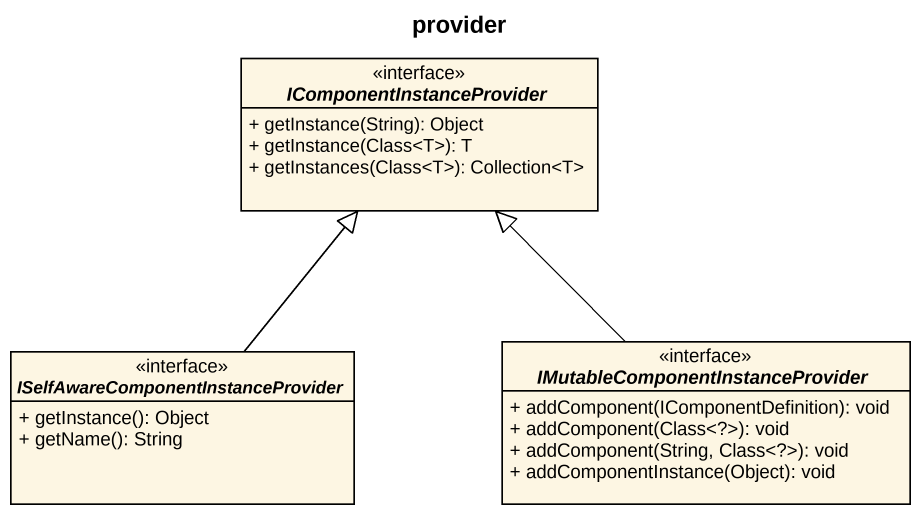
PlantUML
@startuml
title provider
hide circle
hide empty members
skinparam classAttributeIconSize 0
interface IComponentInstanceProvider <<interface>> {
  + getInstance(String): Object
  + getInstance(Class<T>): T
  + getInstances(Class<T>): Collection<T>
}
interface "ISelfAwareComponentInstanceProvider" as ISelfAwareComponentInstanceP <<interface>> {
  + getInstance(): Object
  + getName(): String
}
interface "IMutableComponentInstanceProvider" as IMutableComponentInstancePro <<interface>> {
  + addComponent(IComponentDefinition): void
  + addComponent(Class<?>): void
  + addComponent(String, Class<?>): void
  + addComponentInstance(Object): void
}
ISelfAwareComponentInstanceP -up-|> IComponentInstanceProvider
IMutableComponentInstancePro -up-|> IComponentInstanceProvider
@enduml
